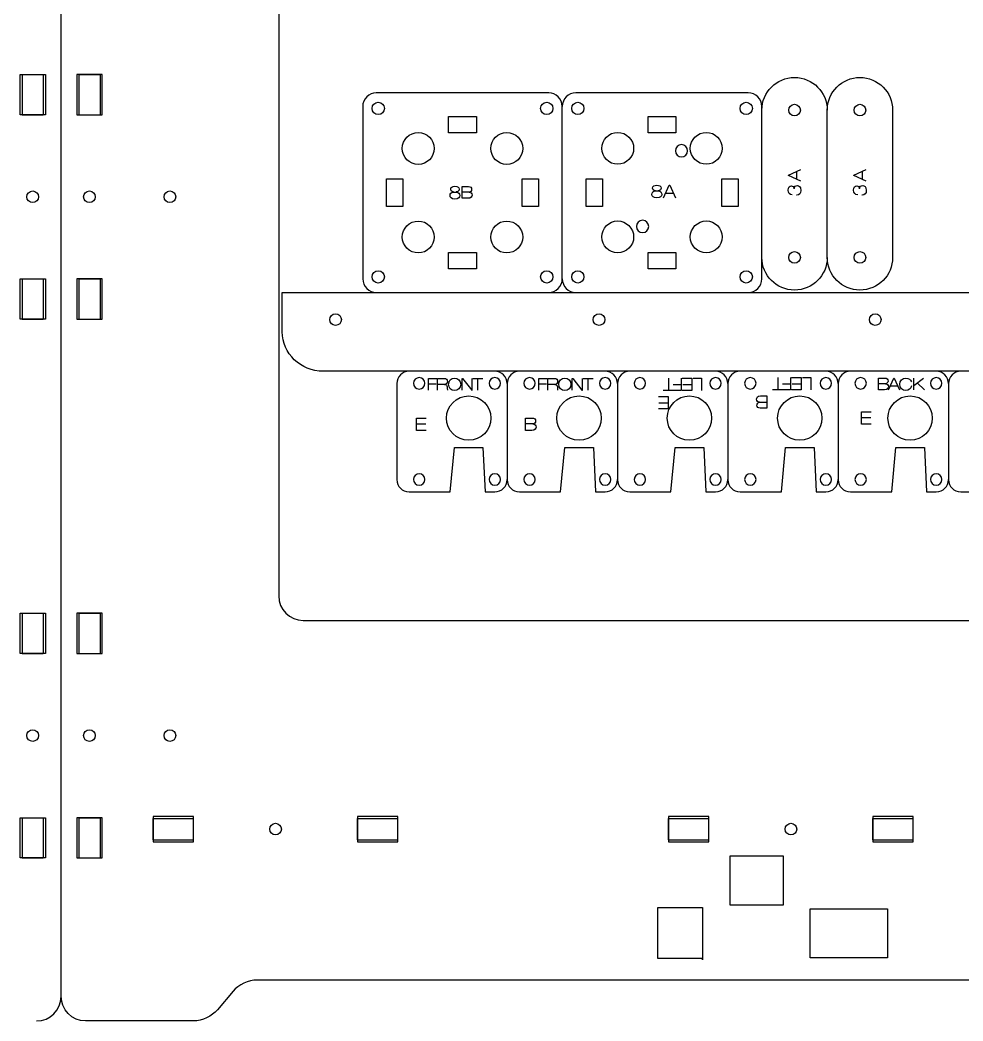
# Model space of a CAD drawing. Header units: millimetres. Extents: x 138 to 1490, y -137 to 1006.
# Drawn here: x 1123.1 to 1353.8, y -34.8 to 209.9 of the extents above; entities that cross this region are included whole.
import ezdxf

# ---------------------------------------------------------------- set-up
doc = ezdxf.new("R2010")
doc.units = ezdxf.units.MM
for name, color, linetype in [('CHANGED_PARTS', 3, 'Continuous'), ('CUTS', 1, 'Continuous'), ('ORIGIONAL_PARTS_THAT_WERE_', 6, 'Continuous'), ('TEXT', 5, 'Continuous')]:
    doc.layers.add(name, color=color, linetype=linetype)

msp = doc.modelspace()

# ---------------------------------------------------------------- linework, layer by layer
at = {"layer": 'CHANGED_PARTS'}
for p, q in [((1123.58477, 196.60646), (1128.78477, 196.60646)), ((1123.58477, 196.60646), (1123.58477, 186.75726)), ((1128.78477, 196.60646), (1128.78477, 186.75726)), ((1137.46799, 196.60646), (1142.66799, 196.60646)), ((1137.46799, 196.60646), (1137.46799, 186.75726)), ((1142.66799, 196.60646), (1142.66799, 186.75726)), ((1123.58477, 186.75726), (1128.78477, 186.75726)), ((1137.46799, 186.75726), (1142.66799, 186.75726)), ((1123.58477, 146.60692), (1128.78477, 146.60692)), ((1123.58477, 146.60692), (1123.58477, 136.75736)), ((1128.78477, 146.60692), (1128.78477, 136.75736)), ((1137.46799, 146.60656), (1142.66799, 146.60656)), ((1137.46799, 146.60656), (1137.46799, 136.75736)), ((1142.66799, 146.60656), (1142.66799, 136.75736)), ((1123.58477, 136.75736), (1128.78477, 136.75736)), ((1137.46799, 136.75736), (1142.66799, 136.75736)), ((1123.58477, 64.88489), (1128.78477, 64.88489)), ((1123.58477, 64.88489), (1123.58477, 55.03533)), ((1128.78477, 64.88489), (1128.78477, 55.03533)), ((1137.46799, 64.88489), (1142.66799, 64.88489)), ((1137.46799, 64.88489), (1137.46799, 55.03533)), ((1142.66799, 64.88489), (1142.66799, 55.03533)), ((1123.58477, 55.03533), (1128.78477, 55.03533)), ((1137.46799, 55.03533), (1142.66799, 55.03533)), ((1123.58477, 14.88499), (1128.78477, 14.88499)), ((1123.58477, 14.88499), (1123.58477, 5.03543)), ((1128.78477, 14.88499), (1128.78477, 5.03543)), ((1137.46799, 14.88499), (1142.66799, 14.88499)), ((1137.46799, 14.88499), (1137.46799, 5.03543)), ((1142.66799, 14.88499), (1142.66799, 5.03543)), ((1155.67205, 9.48393), (1155.67205, 14.68393)), ((1155.67205, 14.68393), (1165.52126, 14.68393)), ((1165.52126, 9.48393), (1165.52126, 14.68393)), ((1205.67231, 9.48393), (1205.67231, 14.68393)), ((1205.67231, 14.68393), (1215.52151, 14.68393)), ((1215.52151, 9.48393), (1215.52151, 14.68393)), ((1281.76683, 9.48534), (1281.76683, 14.68534)), ((1281.76683, 14.68534), (1291.61603, 14.68534)), ((1291.61603, 9.48534), (1291.61603, 14.68534)), ((1331.76673, 9.48534), (1331.76673, 14.68534)), ((1331.76673, 14.68534), (1341.61593, 14.68534)), ((1341.61593, 9.48534), (1341.61593, 14.68534)), ((1155.67205, 9.48393), (1165.52126, 9.48393)), ((1205.67231, 9.48393), (1215.52151, 9.48393)), ((1281.76683, 9.48534), (1291.61603, 9.48534)), ((1331.76673, 9.48534), (1341.61593, 9.48534)), ((1123.58477, 5.03543), (1128.78477, 5.03543)), ((1137.46799, 5.03543), (1142.66799, 5.03543))]:
    msp.add_line(p, q, dxfattribs=at)
at = {"layer": 'CHANGED_PARTS', "color": 3}
for points in [[(1158.32691, 166.68205), (1158.32691, 167.4691), (1158.96508, 168.10657), (1159.75178, 168.10657)], [(1159.75178, 165.25754), (1158.96508, 165.25754), (1158.32691, 165.89571), (1158.32691, 166.68205)], [(1159.75178, 168.10657), (1160.53918, 168.10657), (1161.17665, 167.4691), (1161.17665, 166.68205)], [(1161.17665, 166.68205), (1161.17665, 165.89571), (1160.53918, 165.25754), (1159.75178, 165.25754)], [(1158.32691, 34.96012), (1158.32691, 35.74717), (1158.96508, 36.38464), (1159.75178, 36.38464)], [(1159.75178, 33.53561), (1158.96508, 33.53561), (1158.32691, 34.17378), (1158.32691, 34.96012)], [(1159.75178, 36.38464), (1160.53918, 36.38464), (1161.17665, 35.74717), (1161.17665, 34.96012)], [(1161.17665, 34.96012), (1161.17665, 34.17378), (1160.53918, 33.53561), (1159.75178, 33.53561)]]:
    msp.add_open_spline(points, degree=3, dxfattribs=at)
at = {"layer": 'CUTS', "color": 1}
for points in [[(1133.12391, -28.81854), (1133.12744, 337.20464)], [(1186.37642, 312.13096), (1186.37642, 69.13057)], [(1454.99236, 191.01741), (1454.99236, 114.39831), (1449.78818, 114.3909), (1448.68822, 124.01856), (1200.43955, 124.01856), (1197.25997, 124.01856)], [(1252.42453, 192.11349), (1210.24501, 192.10431)], [(1301.24721, 192.11349), (1259.06734, 192.10396)], [(1206.92855, 188.78785), (1206.93843, 146.60868)], [(1255.75052, 146.61785), (1255.74064, 188.79773)], [(1304.57285, 146.61785), (1304.56333, 188.79773)], [(1227.93929, 186.30606), (1234.73978, 186.30606), (1234.73978, 182.30697), (1227.93929, 182.30697), (1227.93929, 186.30606), (1227.93929, 186.30606)], [(1276.76161, 186.30606), (1283.56211, 186.30606), (1283.56211, 182.30697), (1276.76161, 182.30697), (1276.76161, 186.30606), (1276.76161, 186.30606)], [(1320.57273, 151.87142), (1320.57273, 187.87133)], [(1336.57226, 187.87133), (1336.57226, 151.87142), (1336.57226, 151.87142)], [(1212.73633, 171.10275), (1216.73542, 171.10275), (1216.73542, 164.30225), (1212.73633, 164.30225), (1212.73633, 171.10275), (1212.73633, 171.10275)], [(1249.94345, 164.29273), (1245.94365, 164.3019), (1245.94365, 171.10239), (1249.94345, 171.10663), (1249.94345, 164.29273), (1249.94345, 164.29273)], [(1261.55866, 171.1031), (1265.5581, 171.1031), (1265.5581, 164.30296), (1261.55866, 164.30296), (1261.55866, 171.1031), (1261.55866, 171.1031)], [(1294.76633, 171.10275), (1298.76578, 171.10275), (1298.76578, 164.30296), (1294.76633, 164.30296), (1294.76633, 171.10275), (1294.76633, 171.10275)], [(1227.93929, 153.09873), (1234.73943, 153.09873), (1234.73943, 149.09894), (1227.93929, 149.09894), (1227.93929, 153.09873), (1227.93929, 153.09873)], [(1276.75209, 149.09894), (1276.76161, 153.09873), (1283.56246, 153.09873), (1283.56599, 149.09894), (1276.75209, 149.09894), (1276.75209, 149.09894)], [(1187.26013, 133.65927), (1187.26013, 143.29892), (1398.64457, 143.29892)], [(1215.25728, 121.01853), (1215.25728, 97.55211)], [(1242.2536, 121.01853), (1242.2536, 97.55211)], [(1269.24956, 121.01853), (1269.24956, 97.55246)], [(1296.24518, 121.01853), (1296.24518, 97.55246)], [(1323.24079, 121.01853), (1323.24079, 97.55246)], [(1350.23676, 121.01853), (1350.23676, 97.55246)], [(1218.25659, 94.55244), (1228.3538, 94.55244), (1229.35393, 105.39824), (1236.3548, 105.39824), (1236.35445, 105.39824), (1236.85469, 94.55244), (1239.25393, 94.55244)], [(1245.25291, 94.55244), (1255.35012, 94.55244), (1256.35024, 105.39824), (1263.35077, 105.39824), (1263.35041, 105.39824), (1263.85065, 94.55244), (1266.24954, 94.55244)], [(1272.24888, 94.55244), (1282.34573, 94.55244), (1283.34621, 105.39824), (1290.34673, 105.39824), (1290.84662, 94.55244), (1293.24551, 94.55244)], [(1299.24449, 94.55244), (1309.34205, 94.55244), (1310.34183, 105.39824), (1317.3427, 105.39824), (1317.34235, 105.39824), (1317.84259, 94.55244), (1320.24148, 94.55244)], [(1326.24011, 94.55244), (1336.33731, 94.55244), (1337.33744, 105.39824), (1344.33831, 105.39824), (1344.33796, 105.39824), (1344.8382, 94.55244), (1347.23674, 94.55244)], [(1353.23608, 94.55244), (1363.33328, 94.55244), (1364.33341, 105.39824), (1371.33428, 105.39824), (1371.33393, 105.39824), (1371.83417, 94.55244), (1374.2327, 94.55244)], [(1192.37646, 63.13052), (1451.17565, 63.13052), (1451.24762, 63.19085), (1451.24762, 63.19085)], [(1296.78916, 5.53144), (1309.78938, 5.53144), (1309.78938, -6.46865), (1296.78916, -6.46865), (1296.78916, 5.53144), (1296.78916, 5.53144)], [(1290.08779, -19.568), (1279.08924, -19.568), (1279.08924, -7.06802), (1290.08779, -7.06802), (1290.08779, -19.86751), (1290.08779, -19.568), (1290.08779, -19.568)], [(1316.38844, -7.36647), (1335.28992, -7.36647), (1335.28992, -19.36762), (1316.38844, -19.36762), (1316.38844, -7.36647), (1316.38844, -7.36647)], [(1442.32481, -24.81768), (1181.02443, -24.81768)], [(1175.2297, -27.52031), (1171.37666, -32.11489)], [(1165.58229, -34.81787), (1139.12924, -34.81787)]]:
    msp.add_lwpolyline(points, dxfattribs=at)
for points in [[(1304.57285, 187.87098), (1304.57285, 192.28846), (1308.1546, 195.87057), (1312.57244, 195.87057)], [(1312.57244, 195.87057), (1316.99133, 195.87057), (1320.57273, 192.28882), (1320.57273, 187.87098)], [(1320.57273, 187.87133), (1320.57273, 192.28882), (1324.15449, 195.87092), (1328.57268, 195.87092)], [(1328.57268, 195.87092), (1332.99086, 195.87092), (1336.57226, 192.28917), (1336.57226, 187.87133)], [(1210.24501, 192.10431), (1208.42115, 192.10431), (1206.92855, 190.61101), (1206.92855, 188.78785)], [(1255.74064, 188.79773), (1255.74064, 190.62124), (1254.24804, 192.11349), (1252.42453, 192.11349)], [(1259.06734, 192.10396), (1257.24348, 192.10396), (1255.75088, 190.61136), (1255.75088, 188.78714)], [(1304.56333, 188.79773), (1304.56333, 190.62124), (1303.07072, 192.11349), (1301.24721, 192.11349)], [(1209.23571, 188.30631), (1209.23571, 189.13534), (1209.9074, 189.80632), (1210.73573, 189.80632)], [(1210.73573, 189.80632), (1211.56475, 189.80632), (1212.23574, 189.13569), (1212.23574, 188.30631)], [(1250.44369, 188.30631), (1250.44369, 189.13569), (1251.11467, 189.80632), (1251.94334, 189.80632)], [(1251.94334, 189.80632), (1252.77202, 189.80632), (1253.44336, 189.13534), (1253.44336, 188.30631)], [(1258.05804, 188.30631), (1258.05804, 189.13534), (1258.72973, 189.80632), (1259.55805, 189.80632)], [(1259.55805, 189.80632), (1260.38673, 189.80632), (1261.05842, 189.13569), (1261.05842, 188.30631)], [(1299.26566, 188.30631), (1299.26566, 189.13569), (1299.93735, 189.80632), (1300.76567, 189.80632)], [(1300.76567, 189.80632), (1301.59435, 189.80632), (1302.26568, 189.13534), (1302.26568, 188.30631)], [(1311.14792, 187.87063), (1311.14792, 188.65803), (1311.78539, 189.2955), (1312.57244, 189.2955)], [(1312.57244, 189.2955), (1313.35913, 189.2955), (1313.99731, 188.65838), (1313.99731, 187.87063)], [(1327.14781, 187.87063), (1327.14781, 188.65803), (1327.78563, 189.2955), (1328.57232, 189.2955)], [(1328.57232, 189.2955), (1329.35937, 189.2955), (1329.99719, 188.65838), (1329.99719, 187.87063)], [(1210.73573, 186.8063), (1209.9074, 186.8063), (1209.23571, 187.47799), (1209.23571, 188.30631)], [(1212.23574, 188.30631), (1212.23574, 187.47799), (1211.56475, 186.8063), (1210.73573, 186.8063)], [(1251.94334, 186.8063), (1251.11467, 186.8063), (1250.44369, 187.47799), (1250.44369, 188.30631)], [(1253.44336, 188.30631), (1253.44336, 187.47799), (1252.77202, 186.8063), (1251.94334, 186.8063)], [(1259.55805, 186.8063), (1258.72973, 186.8063), (1258.05804, 187.47763), (1258.05804, 188.30631)], [(1261.05842, 188.30631), (1261.05842, 187.47763), (1260.38673, 186.8063), (1259.55805, 186.8063)], [(1300.76567, 186.8063), (1299.93735, 186.8063), (1299.26566, 187.47763), (1299.26566, 188.30631)], [(1302.26568, 188.30631), (1302.26568, 187.47763), (1301.59435, 186.8063), (1300.76567, 186.8063)], [(1312.57244, 186.44576), (1311.78539, 186.44576), (1311.14792, 187.08358), (1311.14792, 187.87063)], [(1313.99731, 187.87063), (1313.99731, 187.08358), (1313.35913, 186.44576), (1312.57244, 186.44576)], [(1328.57232, 186.44576), (1327.78563, 186.44576), (1327.14781, 187.08358), (1327.14781, 187.87063)], [(1329.99719, 187.87063), (1329.99719, 187.08358), (1329.35937, 186.44576), (1328.57232, 186.44576)], [(1216.61053, 178.5139), (1216.61053, 180.66796), (1218.35714, 182.41421), (1220.51049, 182.41421)], [(1220.51049, 182.41421), (1222.66491, 182.41421), (1224.4108, 180.66832), (1224.4108, 178.5139)], [(1238.26897, 178.5139), (1238.26897, 180.66796), (1240.01522, 182.41421), (1242.16964, 182.41421)], [(1242.16964, 182.41421), (1244.32299, 182.41421), (1246.06889, 180.66832), (1246.06889, 178.5139)], [(1265.41487, 178.53189), (1265.41487, 180.68525), (1267.16183, 182.43221), (1269.31518, 182.43221)], [(1269.31518, 182.43221), (1271.46889, 182.43185), (1273.21514, 180.68525), (1273.21514, 178.53189)], [(1287.07331, 178.53189), (1287.07331, 180.68525), (1288.81956, 182.43221), (1290.97327, 182.43221)], [(1290.97327, 182.43221), (1293.12698, 182.43221), (1294.87323, 180.68525), (1294.87323, 178.53189)], [(1284.91184, 179.45264), (1284.08352, 179.45264), (1283.41183, 178.78131), (1283.41183, 177.95263)], [(1286.41185, 177.95263), (1286.41185, 178.78131), (1285.74016, 179.45264), (1284.91184, 179.45264)], [(1220.51049, 174.61394), (1218.35714, 174.61394), (1216.61053, 176.36019), (1216.61053, 178.5139)], [(1224.4108, 178.5139), (1224.4108, 176.36055), (1222.66491, 174.61394), (1220.51049, 174.61394)], [(1242.16964, 174.61394), (1240.01522, 174.61394), (1238.26897, 176.36019), (1238.26897, 178.5139)], [(1246.06889, 178.5139), (1246.06889, 176.36055), (1244.32299, 174.61394), (1242.16964, 174.61394)], [(1269.31518, 174.63158), (1267.16183, 174.63158), (1265.41487, 176.37748), (1265.41487, 178.53189)], [(1273.21514, 178.53189), (1273.21514, 176.37783), (1271.46889, 174.63158), (1269.31518, 174.63158)], [(1283.41183, 177.95263), (1283.41183, 177.12466), (1284.08352, 176.45298), (1284.91184, 176.45298)], [(1284.91184, 176.45298), (1285.74016, 176.45298), (1286.41185, 177.12431), (1286.41185, 177.95263)], [(1290.97327, 174.63158), (1288.81956, 174.63158), (1287.07331, 176.37748), (1287.07331, 178.53189)], [(1294.87323, 178.53189), (1294.87323, 176.37783), (1293.12698, 174.63158), (1290.97327, 174.63158)], [(1124.76061, 166.68205), (1124.76061, 167.46878), (1125.39839, 168.10657), (1126.18512, 168.10657)], [(1126.18512, 165.25754), (1125.39839, 165.25754), (1124.76061, 165.89532), (1124.76061, 166.68205)], [(1126.18512, 168.10657), (1126.97185, 168.10657), (1127.60964, 167.46878), (1127.60964, 166.68205)], [(1127.60964, 166.68205), (1127.60964, 165.89532), (1126.97185, 165.25754), (1126.18512, 165.25754)], [(1138.64312, 166.68205), (1138.64312, 167.469), (1139.28108, 168.10692), (1140.06799, 168.10692)], [(1140.06799, 165.25718), (1139.28108, 165.25718), (1138.64312, 165.89511), (1138.64312, 166.68205)], [(1140.06799, 168.10692), (1140.85493, 168.10692), (1141.49286, 167.469), (1141.49286, 166.68205)], [(1141.49286, 166.68205), (1141.49286, 165.89511), (1140.85493, 165.25718), (1140.06799, 165.25718)], [(1216.61053, 156.85617), (1216.61053, 159.00953), (1218.35714, 160.75578), (1220.51049, 160.75578)], [(1220.51049, 160.75578), (1222.66491, 160.75578), (1224.4108, 159.00953), (1224.4108, 156.85617)], [(1238.26968, 156.85617), (1238.26968, 159.00953), (1240.01522, 160.75578), (1242.16964, 160.75578)], [(1242.16964, 160.75578), (1244.32299, 160.75578), (1246.06889, 159.00953), (1246.06889, 156.85617)], [(1265.41522, 156.87275), (1265.41522, 159.02752), (1267.16147, 160.77271), (1269.31518, 160.77271)], [(1269.31518, 160.77271), (1271.46889, 160.77271), (1273.21549, 159.02787), (1273.21549, 156.87275)], [(1275.41153, 160.95298), (1274.58356, 160.95298), (1273.91152, 160.28164), (1273.91152, 159.45226)], [(1273.91152, 159.45226), (1273.91152, 158.62429), (1274.58356, 157.95225), (1275.41153, 157.95225)], [(1276.91154, 159.45226), (1276.91154, 160.28164), (1276.24056, 160.95298), (1275.41153, 160.95298)], [(1275.41153, 157.95225), (1276.24056, 157.95225), (1276.91154, 158.62429), (1276.91154, 159.45226)], [(1287.07331, 156.87275), (1287.07331, 159.02752), (1288.81956, 160.77306), (1290.97327, 160.77306)], [(1290.97327, 160.77306), (1293.12698, 160.77306), (1294.87323, 159.02787), (1294.87323, 156.87275)], [(1220.51049, 152.95515), (1218.35714, 152.95515), (1216.61053, 154.70176), (1216.61053, 156.85617)], [(1224.4108, 156.85617), (1224.4108, 154.70211), (1222.66491, 152.95515), (1220.51049, 152.95515)], [(1242.16964, 152.95621), (1240.01522, 152.95621), (1238.26968, 154.70176), (1238.26968, 156.85617)], [(1246.06889, 156.85617), (1246.06889, 154.70211), (1244.32299, 152.95621), (1242.16964, 152.95621)], [(1269.31518, 152.9735), (1267.16147, 152.9735), (1265.41522, 154.71904), (1265.41522, 156.87275)], [(1273.21549, 156.87275), (1273.21549, 154.71939), (1271.46889, 152.9735), (1269.31518, 152.9735)], [(1290.97327, 152.9735), (1288.81956, 152.9735), (1287.07331, 154.71904), (1287.07331, 156.87275)], [(1294.87323, 156.87275), (1294.87323, 154.71939), (1293.12698, 152.9735), (1290.97327, 152.9735)], [(1312.57244, 143.87077), (1308.1546, 143.87077), (1304.57285, 147.45288), (1304.57285, 151.87142)], [(1311.14792, 151.87142), (1311.14792, 152.65847), (1311.78539, 153.29629), (1312.57244, 153.29629)], [(1312.57244, 150.44655), (1311.78539, 150.44655), (1311.14792, 151.08437), (1311.14792, 151.87142)], [(1312.57244, 153.29629), (1313.35913, 153.29629), (1313.99731, 152.65847), (1313.99731, 151.87142)], [(1320.57273, 151.87142), (1320.57273, 147.45323), (1316.99133, 143.87077), (1312.57244, 143.87077)], [(1313.99731, 151.87142), (1313.99731, 151.08437), (1313.35913, 150.44655), (1312.57244, 150.44655)], [(1328.57268, 143.87077), (1324.15449, 143.87077), (1320.57273, 147.45288), (1320.57273, 151.87142)], [(1327.14781, 151.87142), (1327.14781, 152.65847), (1327.78563, 153.29629), (1328.57232, 153.29629)], [(1328.57232, 150.44655), (1327.78563, 150.44655), (1327.14781, 151.08437), (1327.14781, 151.87142)], [(1328.57232, 153.29629), (1329.35937, 153.29629), (1329.99719, 152.65847), (1329.99719, 151.87142)], [(1329.99719, 151.87142), (1329.99719, 151.08437), (1329.35937, 150.44655), (1328.57232, 150.44655)], [(1336.57226, 151.87142), (1336.57226, 147.45323), (1332.99086, 143.87077), (1328.57268, 143.87077)], [(1209.23571, 147.09834), (1209.23571, 147.92772), (1209.9074, 148.5987), (1210.73573, 148.5987)], [(1210.73573, 145.59833), (1209.9074, 145.59833), (1209.23571, 146.27107), (1209.23571, 147.09834)], [(1210.73573, 148.5987), (1211.56475, 148.5987), (1212.23574, 147.92772), (1212.23574, 147.09834)], [(1212.23574, 147.09834), (1212.23574, 146.27072), (1211.56475, 145.59833), (1210.73573, 145.59833)], [(1250.44369, 147.09834), (1250.44369, 147.92772), (1251.11467, 148.5987), (1251.94334, 148.5987)], [(1251.94334, 145.59833), (1251.11467, 145.59833), (1250.44369, 146.27072), (1250.44369, 147.09834)], [(1251.94334, 148.5987), (1252.77202, 148.5987), (1253.44336, 147.92772), (1253.44336, 147.09834)], [(1253.44336, 147.09834), (1253.44336, 146.27107), (1252.77202, 145.59833), (1251.94334, 145.59833)], [(1258.05804, 147.09869), (1258.05804, 147.92772), (1258.72973, 148.5987), (1259.55805, 148.5987)], [(1259.55805, 145.59868), (1258.72973, 145.59868), (1258.05804, 146.27107), (1258.05804, 147.09869)], [(1259.55805, 148.5987), (1260.38673, 148.5987), (1261.05842, 147.92772), (1261.05842, 147.09869)], [(1261.05842, 147.09869), (1261.05842, 146.27072), (1260.38673, 145.59868), (1259.55805, 145.59868)], [(1299.26566, 147.09869), (1299.26566, 147.92772), (1299.93735, 148.5987), (1300.76567, 148.5987)], [(1300.76567, 145.59868), (1299.93735, 145.59868), (1299.26566, 146.27072), (1299.26566, 147.09869)], [(1300.76567, 148.5987), (1301.59435, 148.5987), (1302.26568, 147.92772), (1302.26568, 147.09869)], [(1302.26568, 147.09869), (1302.26568, 146.27107), (1301.59435, 145.59868), (1300.76567, 145.59868)], [(1206.93843, 146.60868), (1206.93843, 144.78482), (1208.43103, 143.29151), (1210.25489, 143.29151)], [(1252.43406, 143.30209), (1254.25792, 143.30209), (1255.75052, 144.79399), (1255.75052, 146.61785)], [(1255.76075, 146.60833), (1255.76075, 144.78482), (1257.25371, 143.29222), (1259.07686, 143.29222)], [(1301.25674, 143.30209), (1303.0806, 143.30209), (1304.57285, 144.79434), (1304.57285, 146.61785)], [(1198.86052, 136.65717), (1198.86052, 137.44422), (1199.49834, 138.08169), (1200.28539, 138.08169)], [(1200.28539, 138.08169), (1201.07279, 138.08169), (1201.71026, 137.44422), (1201.71026, 136.65717)], [(1263.3109, 136.65717), (1263.3109, 137.44422), (1263.94908, 138.08169), (1264.73577, 138.08169)], [(1264.73577, 138.08169), (1265.52317, 138.08169), (1266.16064, 137.44422), (1266.16064, 136.65717)], [(1330.8876, 136.65717), (1330.8876, 137.44422), (1331.52543, 138.08169), (1332.31247, 138.08169)], [(1332.31247, 138.08169), (1333.09987, 138.08169), (1333.73734, 137.44422), (1333.73734, 136.65717)], [(1200.28539, 135.23266), (1199.49834, 135.23266), (1198.86052, 135.87083), (1198.86052, 136.65717)], [(1201.71026, 136.65717), (1201.71026, 135.87083), (1201.07279, 135.23266), (1200.28539, 135.23266)], [(1264.73577, 135.23266), (1263.94908, 135.23266), (1263.3109, 135.87083), (1263.3109, 136.65717)], [(1266.16064, 136.65717), (1266.16064, 135.87083), (1265.52317, 135.23266), (1264.73577, 135.23266)], [(1332.31247, 135.23266), (1331.52543, 135.23266), (1330.8876, 135.87083), (1330.8876, 136.65717)], [(1333.73734, 136.65717), (1333.73734, 135.87083), (1333.09987, 135.23266), (1332.31247, 135.23266)], [(1197.25997, 124.01856), (1191.76016, 124.01856), (1187.26013, 128.35666), (1187.26013, 133.65927)], [(1218.25659, 124.01785), (1216.5996, 124.01785), (1215.25728, 122.67483), (1215.25728, 121.01853)], [(1220.76061, 122.48679), (1219.98732, 122.49032), (1219.35867, 121.86449), (1219.3562, 121.09297)], [(1222.15585, 121.08203), (1222.15938, 121.85638), (1221.53355, 122.48433), (1220.76061, 122.48679)], [(1239.25746, 122.48679), (1238.48523, 122.49032), (1237.85658, 121.86449), (1237.8534, 121.09297)], [(1242.2536, 121.01853), (1242.2536, 122.67483), (1240.91057, 124.01785), (1239.25393, 124.01785)], [(1240.65269, 121.08203), (1240.65622, 121.85638), (1240.03145, 122.48433), (1239.25746, 122.48679)], [(1245.25291, 124.01785), (1243.59556, 124.01785), (1242.2536, 122.67483), (1242.2536, 121.01853)], [(1247.75693, 122.48679), (1246.98435, 122.49032), (1246.35534, 121.86449), (1246.35358, 121.09297)], [(1249.15217, 121.08203), (1249.15569, 121.85638), (1248.53022, 122.48433), (1247.75693, 122.48679)], [(1266.25448, 122.48679), (1265.4819, 122.49032), (1264.85289, 121.86449), (1264.85007, 121.09297)], [(1269.24956, 121.01853), (1269.24956, 122.67483), (1267.90654, 124.01785), (1266.24954, 124.01785)], [(1267.64972, 121.08203), (1267.65324, 121.85638), (1267.02812, 122.48433), (1266.25448, 122.48679)], [(1272.24888, 124.01785), (1270.59188, 124.01785), (1269.24956, 122.67483), (1269.24956, 121.01853)], [(1274.75466, 122.48679), (1273.98137, 122.49032), (1273.35237, 121.86485), (1273.35025, 121.09297)], [(1276.1499, 121.08203), (1276.15343, 121.85638), (1275.5276, 122.48433), (1274.75466, 122.48679)], [(1293.2508, 122.48679), (1292.47892, 122.49032), (1291.84992, 121.86485), (1291.8471, 121.09297)], [(1296.24518, 121.01853), (1296.24518, 122.67483), (1294.90251, 124.01785), (1293.24551, 124.01785)], [(1294.64604, 121.08203), (1294.64956, 121.85638), (1294.02479, 122.48433), (1293.2508, 122.48679)], [(1299.24449, 124.01785), (1297.5875, 124.01785), (1296.24518, 122.67483), (1296.24518, 121.01853)], [(1301.75098, 122.48679), (1300.97804, 122.49032), (1300.34904, 121.86485), (1300.34693, 121.09297)], [(1303.14622, 121.08203), (1303.14974, 121.85638), (1302.52392, 122.48433), (1301.75098, 122.48679)], [(1320.24818, 122.48679), (1319.47559, 122.49032), (1318.84659, 121.86485), (1318.84377, 121.09297)], [(1323.2415, 121.01853), (1323.2415, 122.67483), (1321.89847, 124.01785), (1320.24148, 124.01785)], [(1321.64377, 121.08203), (1321.64729, 121.85638), (1321.02182, 122.48433), (1320.24818, 122.48679)], [(1326.24011, 124.01785), (1324.58311, 124.01785), (1323.24079, 122.67483), (1323.24079, 121.01853)], [(1328.74483, 122.48679), (1327.97154, 122.49032), (1327.34289, 121.86485), (1327.34042, 121.09226)], [(1330.14007, 121.08203), (1330.14359, 121.85638), (1329.51777, 122.48433), (1328.74483, 122.48679)], [(1347.24485, 122.48679), (1346.47262, 122.49032), (1345.84326, 121.86485), (1345.84079, 121.09226)], [(1350.23676, 121.01853), (1350.23676, 122.67483), (1348.89409, 124.01785), (1347.23674, 124.01785)], [(1348.64009, 121.08203), (1348.64361, 121.85638), (1348.01849, 122.48433), (1347.24485, 122.48679)], [(1353.23608, 124.01785), (1351.57908, 124.01785), (1350.23676, 122.67483), (1350.23676, 121.01853)], [(1219.3562, 121.09297), (1219.35268, 120.31898), (1219.9785, 119.68927), (1220.75144, 119.68821)], [(1220.75144, 119.68821), (1221.52473, 119.68468), (1222.15373, 120.30839), (1222.15585, 121.08203)], [(1237.8534, 121.09297), (1237.84987, 120.31898), (1238.4757, 119.68927), (1239.24864, 119.68821)], [(1239.24864, 119.68821), (1240.02157, 119.68468), (1240.65093, 120.30839), (1240.65269, 121.08203)], [(1246.35358, 121.09297), (1246.35005, 120.31898), (1246.97518, 119.68927), (1247.74846, 119.68821)], [(1247.74846, 119.68821), (1248.5214, 119.68468), (1249.1504, 120.30839), (1249.15217, 121.08203)], [(1264.85007, 121.09297), (1264.84654, 120.31898), (1265.47237, 119.68927), (1266.24531, 119.68821)], [(1266.24531, 119.68821), (1267.0186, 119.68468), (1267.6476, 120.3091), (1267.64972, 121.08203)], [(1273.35025, 121.09297), (1273.34673, 120.31933), (1273.97255, 119.68927), (1274.74549, 119.68821)], [(1274.74549, 119.68821), (1275.51878, 119.68468), (1276.14778, 120.3091), (1276.1499, 121.08203)], [(1291.8471, 121.09297), (1291.84357, 120.31933), (1292.46904, 119.68927), (1293.24233, 119.68821)], [(1293.24233, 119.68821), (1294.01492, 119.68468), (1294.64427, 120.3091), (1294.64604, 121.08203)], [(1300.34693, 121.09297), (1300.3434, 120.31933), (1300.96887, 119.68927), (1301.74216, 119.68821)], [(1301.74216, 119.68821), (1302.5151, 119.68468), (1303.1441, 120.3091), (1303.14622, 121.08203)], [(1318.84377, 121.09297), (1318.84024, 120.31933), (1319.46607, 119.68927), (1320.23901, 119.68821)], [(1320.23901, 119.68821), (1321.01229, 119.68468), (1321.64165, 120.3091), (1321.64377, 121.08203)], [(1327.34042, 121.09226), (1327.33689, 120.31933), (1327.96272, 119.68927), (1328.73601, 119.68821)], [(1328.73601, 119.68821), (1329.50859, 119.68468), (1330.13795, 120.3091), (1330.14007, 121.08203)], [(1345.84079, 121.09226), (1345.83727, 120.31933), (1346.46274, 119.68927), (1347.23603, 119.68821)], [(1347.23603, 119.68821), (1348.00897, 119.68468), (1348.63797, 120.3091), (1348.64009, 121.08203)], [(1227.42952, 112.5875), (1227.42952, 115.58364), (1229.85804, 118.01251), (1232.85454, 118.01251)], [(1232.85454, 118.01251), (1235.85068, 118.01251), (1238.27956, 115.58364), (1238.27956, 112.5875)], [(1254.42655, 112.5875), (1254.42655, 115.58364), (1256.85507, 118.01251), (1259.85156, 118.01251)], [(1259.85156, 118.01251), (1262.84806, 118.01251), (1265.27658, 115.58364), (1265.27658, 112.5875)], [(1281.42357, 112.58785), (1281.42357, 115.58364), (1283.85174, 118.01251), (1286.84824, 118.01251)], [(1286.84824, 118.01251), (1289.84473, 118.01251), (1292.27361, 115.58364), (1292.27361, 112.58785)], [(1308.41989, 112.58785), (1308.41989, 115.58364), (1310.84841, 118.01251), (1313.84491, 118.01251)], [(1313.84491, 118.01251), (1316.84105, 118.01251), (1319.26993, 115.58364), (1319.26993, 112.58785)], [(1335.41374, 112.58785), (1335.41374, 115.58364), (1337.84226, 118.01251), (1340.83876, 118.01251)], [(1340.83876, 118.01251), (1343.8349, 118.01251), (1346.26378, 115.58364), (1346.26378, 112.58785)], [(1232.85454, 107.16248), (1229.85804, 107.16248), (1227.42952, 109.59206), (1227.42952, 112.5875)], [(1238.27956, 112.5875), (1238.27956, 109.59206), (1235.85068, 107.16248), (1232.85454, 107.16248)], [(1259.85156, 107.16248), (1256.85507, 107.16248), (1254.42655, 109.59206), (1254.42655, 112.5875)], [(1265.27658, 112.5875), (1265.27658, 109.59206), (1262.84806, 107.16248), (1259.85156, 107.16248)], [(1286.84824, 107.16248), (1283.85174, 107.16248), (1281.42357, 109.59206), (1281.42357, 112.58785)], [(1292.27361, 112.58785), (1292.27361, 109.59206), (1289.84473, 107.16248), (1286.84824, 107.16248)], [(1313.84491, 107.16248), (1310.84841, 107.16248), (1308.41989, 109.59206), (1308.41989, 112.58785)], [(1319.26993, 112.58785), (1319.26993, 109.59206), (1316.84105, 107.16248), (1313.84491, 107.16248)], [(1340.83876, 107.16248), (1337.84226, 107.16248), (1335.41374, 109.59206), (1335.41374, 112.58785)], [(1346.26378, 112.58785), (1346.26378, 109.59206), (1343.8349, 107.16248), (1340.83876, 107.16248)], [(1220.76132, 98.9858), (1219.98803, 98.98933), (1219.35938, 98.36526), (1219.3562, 97.59197)], [(1222.15655, 97.58139), (1222.16008, 98.35609), (1221.53425, 98.98474), (1220.76132, 98.9858)], [(1239.25816, 98.9865), (1238.48523, 98.99003), (1237.85658, 98.36526), (1237.8534, 97.59268)], [(1240.65269, 97.58209), (1240.65622, 98.35679), (1240.03145, 98.98544), (1239.25816, 98.9865)], [(1247.75799, 98.9858), (1246.98541, 98.98933), (1246.3564, 98.36526), (1246.35358, 97.59197)], [(1249.15323, 97.58139), (1249.15675, 98.35609), (1248.53128, 98.98474), (1247.75799, 98.9858)], [(1266.25519, 98.9865), (1265.4819, 98.99003), (1264.85289, 98.36526), (1264.85007, 97.59268)], [(1267.64972, 97.58245), (1267.65324, 98.35679), (1267.02812, 98.98544), (1266.25519, 98.9865)], [(1274.75537, 98.9858), (1273.98208, 98.98933), (1273.35308, 98.36526), (1273.35025, 97.59197)], [(1276.1506, 97.58174), (1276.15413, 98.35609), (1275.5283, 98.98474), (1274.75537, 98.9858)], [(1293.25151, 98.9865), (1292.47892, 98.99003), (1291.84992, 98.36526), (1291.8471, 97.59268)], [(1294.64604, 97.58245), (1294.64956, 98.35679), (1294.02479, 98.98544), (1293.25151, 98.9865)], [(1301.75169, 98.9858), (1300.97875, 98.98933), (1300.34975, 98.36526), (1300.34693, 97.59197)], [(1303.14692, 97.58174), (1303.15045, 98.35609), (1302.52462, 98.98474), (1301.75169, 98.9858)], [(1320.24888, 98.9865), (1319.47559, 98.99003), (1318.84659, 98.36526), (1318.84377, 97.59268)], [(1321.64377, 97.58245), (1321.64729, 98.35679), (1321.02182, 98.98544), (1320.24888, 98.9865)], [(1328.74554, 98.9858), (1327.97225, 98.98933), (1327.3436, 98.36526), (1327.34042, 97.59197)], [(1330.14077, 97.58174), (1330.1443, 98.35609), (1329.51847, 98.98474), (1328.74554, 98.9858)], [(1347.24238, 98.9865), (1346.46944, 98.99003), (1345.84009, 98.36526), (1345.83762, 97.59268)], [(1348.63691, 97.58245), (1348.64044, 98.35679), (1348.01532, 98.98544), (1347.24238, 98.9865)], [(1215.25728, 97.55211), (1215.25728, 95.89582), (1216.5996, 94.55244), (1218.25659, 94.55244)], [(1219.3562, 97.59197), (1219.35268, 96.81974), (1219.9785, 96.19003), (1220.75179, 96.18721)], [(1220.75179, 96.18721), (1221.52543, 96.18368), (1222.15303, 96.80951), (1222.15655, 97.58139)], [(1237.8534, 97.59268), (1237.84987, 96.81974), (1238.4757, 96.19003), (1239.24864, 96.18721)], [(1239.24864, 96.18721), (1240.02157, 96.18368), (1240.65022, 96.81022), (1240.65269, 97.58209)], [(1239.25393, 94.55244), (1240.91057, 94.55244), (1242.2536, 95.89582), (1242.2536, 97.55211)], [(1242.2536, 97.55211), (1242.2536, 95.89582), (1243.59556, 94.55244), (1245.25291, 94.55244)], [(1246.35358, 97.59197), (1246.35005, 96.81974), (1246.97553, 96.19003), (1247.74917, 96.18721)], [(1247.74917, 96.18721), (1248.52246, 96.18368), (1249.15005, 96.80951), (1249.15323, 97.58139)], [(1264.85007, 97.59268), (1264.84654, 96.81974), (1265.47237, 96.19003), (1266.24531, 96.18721)], [(1266.24531, 96.18721), (1267.0186, 96.18368), (1267.64689, 96.81022), (1267.64972, 97.58245)], [(1266.24954, 94.55244), (1267.90654, 94.55244), (1269.24956, 95.89617), (1269.24956, 97.55246)], [(1269.24956, 97.55246), (1269.24956, 95.89617), (1270.59188, 94.55244), (1272.24888, 94.55244)], [(1273.35025, 97.59197), (1273.34673, 96.81974), (1273.97255, 96.19039), (1274.74584, 96.18721)], [(1274.74584, 96.18721), (1275.51948, 96.18368), (1276.14708, 96.80951), (1276.1506, 97.58174)], [(1291.8471, 97.59268), (1291.84357, 96.81974), (1292.46904, 96.19039), (1293.24233, 96.18721)], [(1293.24233, 96.18721), (1294.01492, 96.18368), (1294.64357, 96.81022), (1294.64604, 97.58245)], [(1293.24551, 94.55244), (1294.90251, 94.55244), (1296.24518, 95.89617), (1296.24518, 97.55246)], [(1296.24518, 97.55246), (1296.24518, 95.89617), (1297.5875, 94.55244), (1299.24449, 94.55244)], [(1300.34693, 97.59197), (1300.3434, 96.81974), (1300.96887, 96.19039), (1301.74251, 96.18721)], [(1301.74251, 96.18721), (1302.5158, 96.18368), (1303.14339, 96.80951), (1303.14692, 97.58174)], [(1318.84377, 97.59268), (1318.84024, 96.81974), (1319.46607, 96.19039), (1320.23901, 96.18721)], [(1320.23901, 96.18721), (1321.01229, 96.18368), (1321.64059, 96.81022), (1321.64377, 97.58245)], [(1320.24148, 94.55244), (1321.89847, 94.55244), (1323.2415, 95.89617), (1323.2415, 97.55246)], [(1323.24079, 97.55246), (1323.24079, 95.89546), (1324.58311, 94.55244), (1326.24011, 94.55244)], [(1327.34042, 97.59197), (1327.33689, 96.81974), (1327.96272, 96.18968), (1328.73601, 96.18721)], [(1328.73601, 96.18721), (1329.5093, 96.18368), (1330.13724, 96.80951), (1330.14077, 97.58174)], [(1345.83762, 97.59268), (1345.83409, 96.81974), (1346.45957, 96.18968), (1347.23286, 96.18721)], [(1347.23286, 96.18721), (1348.00579, 96.18368), (1348.63409, 96.80951), (1348.63691, 97.58245)], [(1347.23674, 94.55244), (1348.89409, 94.55244), (1350.23676, 95.89546), (1350.23676, 97.55246)], [(1350.23676, 97.55246), (1350.23676, 95.89546), (1351.57908, 94.55244), (1353.23608, 94.55244)], [(1186.37642, 69.13057), (1186.37642, 65.81693), (1189.06282, 63.13052), (1192.37646, 63.13052)], [(1124.76061, 34.96012), (1124.76061, 35.74685), (1125.39839, 36.38464), (1126.18512, 36.38464)], [(1126.18512, 33.53561), (1125.39839, 33.53561), (1124.76061, 34.17339), (1124.76061, 34.96012)], [(1126.18512, 36.38464), (1126.97185, 36.38464), (1127.60964, 35.74685), (1127.60964, 34.96012)], [(1127.60964, 34.96012), (1127.60964, 34.17339), (1126.97185, 33.53561), (1126.18512, 33.53561)], [(1138.64312, 34.96012), (1138.64312, 35.74706), (1139.28108, 36.38499), (1140.06799, 36.38499)], [(1140.06799, 33.53525), (1139.28108, 33.53525), (1138.64312, 34.17318), (1138.64312, 34.96012)], [(1140.06799, 36.38499), (1140.85493, 36.38499), (1141.49286, 35.74706), (1141.49286, 34.96012)], [(1141.49286, 34.96012), (1141.49286, 34.17318), (1140.85493, 33.53525), (1140.06799, 33.53525)], [(1184.17226, 12.08425), (1184.17226, 12.87101), (1184.81005, 13.50877), (1185.59678, 13.50877)], [(1185.59678, 13.50877), (1186.38355, 13.50877), (1187.0213, 12.87101), (1187.0213, 12.08425)], [(1310.26704, 12.08573), (1310.26704, 12.87246), (1310.90482, 13.51025), (1311.69155, 13.51025)], [(1311.69155, 13.51025), (1312.47828, 13.51025), (1313.11607, 12.87246), (1313.11607, 12.08573)], [(1185.59678, 10.65973), (1184.81005, 10.65973), (1184.17226, 11.29752), (1184.17226, 12.08425)], [(1187.0213, 12.08425), (1187.0213, 11.29752), (1186.38355, 10.65973), (1185.59678, 10.65973)], [(1311.69155, 10.66121), (1310.90482, 10.66121), (1310.26704, 11.299), (1310.26704, 12.08573)], [(1313.11607, 12.08573), (1313.11607, 11.299), (1312.47828, 10.66121), (1311.69155, 10.66121)], [(1181.02443, -24.81768), (1179.08344, -24.81768), (1176.47606, -26.03441), (1175.2297, -27.52031)], [(1127.12316, -34.81787), (1130.42339, -34.81787), (1133.12391, -32.11701), (1133.12391, -28.81854)], [(1139.12924, -34.81787), (1135.82936, -34.81787), (1133.12849, -32.11701), (1133.12849, -28.41884)], [(1171.37666, -32.11489), (1170.1303, -33.60114), (1167.52256, -34.81787), (1165.58229, -34.81787)]]:
    msp.add_open_spline(points, degree=3, dxfattribs=at)
at = {"layer": 'ORIGIONAL_PARTS_THAT_WERE_', "color": 6}
for points in [[(1123.08491, 196.60646), (1129.28463, 196.60646), (1129.28463, 186.75726), (1123.08491, 186.75726), (1123.08491, 196.60646), (1123.08491, 196.60646)], [(1136.96813, 186.75726), (1143.16784, 186.75726), (1143.16784, 196.60646), (1136.96813, 196.60646), (1136.96813, 186.75726), (1136.96813, 186.75726)], [(1123.08491, 146.60692), (1129.28463, 146.60692), (1129.28463, 136.75736), (1123.08491, 136.75736), (1123.08491, 146.60692), (1123.08491, 146.60692)], [(1136.96813, 136.75736), (1143.16784, 136.75736), (1143.16784, 146.60656), (1136.96813, 146.60656), (1136.96813, 136.75736), (1136.96813, 136.75736)], [(1123.08491, 64.88489), (1129.28463, 64.88489), (1129.28463, 55.03533), (1123.08491, 55.03533), (1123.08491, 64.88489), (1123.08491, 64.88489)], [(1136.96813, 55.03533), (1143.16784, 55.03533), (1143.16784, 64.88489), (1136.96813, 64.88489), (1136.96813, 55.03533), (1136.96813, 55.03533)], [(1123.08491, 14.88499), (1129.28463, 14.88499), (1129.28463, 5.03543), (1123.08491, 5.03543), (1123.08491, 14.88499), (1123.08491, 14.88499)], [(1136.96813, 5.03543), (1143.16784, 5.03543), (1143.16784, 14.88499), (1136.96813, 14.88499), (1136.96813, 5.03543), (1136.96813, 5.03543)], [(1155.67205, 8.98407), (1165.52126, 8.98407), (1165.52126, 15.18379), (1155.67205, 15.18379), (1155.67205, 8.98407), (1155.67205, 8.98407)], [(1205.67231, 8.98407), (1215.52151, 8.98407), (1215.52151, 15.18379), (1205.67231, 15.18379), (1205.67231, 8.98407), (1205.67231, 8.98407)], [(1281.76683, 8.98548), (1291.61603, 8.98548), (1291.61603, 15.1852), (1281.76683, 15.1852), (1281.76683, 8.98548), (1281.76683, 8.98548)], [(1331.76673, 8.98548), (1341.61593, 8.98548), (1341.61593, 15.1852), (1331.76673, 15.1852), (1331.76673, 8.98548), (1331.76673, 8.98548)]]:
    msp.add_lwpolyline(points, dxfattribs=at)
at = {"layer": 'TEXT', "color": 5}
for points in [[(1314.08339, 170.4935), (1311.0622, 171.88133), (1311.0622, 171.99139), (1314.08339, 173.37958)], [(1313.08503, 172.91991), (1313.08503, 170.94435)], [(1330.08362, 170.4935), (1327.06243, 171.88133), (1327.06243, 171.99139), (1330.08362, 173.37958)], [(1329.08526, 172.91991), (1329.08526, 170.94435)], [(1231.24446, 169.18822), (1232.8048, 169.18822)], [(1232.70038, 166.31626), (1231.24446, 166.31626), (1231.24446, 169.18822), (1231.24446, 169.18822)], [(1280.52611, 166.47078), (1281.91429, 169.49161), (1282.024, 169.49161), (1283.41183, 166.47078)], [(1229.14579, 167.85613), (1229.14579, 167.86531)], [(1229.14579, 167.85613), (1229.83123, 167.85613)], [(1229.83123, 167.86531), (1229.83123, 167.85613)], [(1232.94168, 167.82015), (1231.24446, 167.82368)], [(1232.94168, 167.82403), (1232.94168, 167.81627)], [(1278.54103, 168.13342), (1278.54103, 168.14188)], [(1278.54103, 168.13342), (1279.22683, 168.13342)], [(1279.22683, 168.14188), (1279.22683, 168.13342)], [(1282.95251, 167.46843), (1280.97766, 167.46843)], [(1312.46731, 168.64777), (1312.47543, 168.64777)], [(1328.46719, 168.64777), (1328.47531, 168.64777)], [(1308.50174, 122.50549), (1308.50174, 119.50547)], [(1311.58008, 122.50549), (1311.58008, 119.50547), (1309.47505, 119.50547)], [(1311.8436, 122.50549), (1314.20509, 122.50549), (1314.20509, 119.50547), (1311.86865, 119.50547)], [(1314.49367, 122.50549), (1316.59904, 122.50549), (1316.59904, 119.50547)], [(1223.03673, 119.41551), (1223.03673, 122.28748), (1225.0518, 122.28748)], [(1223.03673, 120.95115), (1224.93503, 120.95115)], [(1225.26417, 119.41551), (1225.26417, 122.28748), (1226.84497, 122.28748)], [(1226.94939, 120.81075), (1225.26417, 120.8051)], [(1226.95292, 120.81851), (1226.94939, 120.8111)], [(1231.23846, 119.41551), (1231.23846, 122.28748), (1231.34324, 122.28748), (1233.60525, 119.41551), (1233.69944, 119.41551), (1233.69944, 122.28748)], [(1233.86419, 122.28712), (1236.34139, 122.28712)], [(1235.10985, 119.41516), (1235.10985, 122.28712)], [(1250.00095, 119.41586), (1250.00095, 122.28783), (1252.01637, 122.28783)], [(1250.00095, 120.95151), (1251.89925, 120.95151)], [(1252.22874, 119.41586), (1252.22874, 122.28783), (1253.80919, 122.28783)], [(1253.91396, 120.8111), (1252.22874, 120.80546)], [(1253.91749, 120.81886), (1253.91396, 120.81145)], [(1258.20339, 119.41586), (1258.20339, 122.28783), (1258.3071, 122.28783), (1260.57053, 119.41586), (1260.66436, 119.41586), (1260.66436, 122.28783)], [(1260.82911, 122.28748), (1263.30632, 122.28748)], [(1262.07477, 119.41551), (1262.07477, 122.28748)], [(1281.74354, 122.35486), (1281.74354, 119.35483)], [(1284.82223, 122.35486), (1284.82223, 119.35483), (1282.71721, 119.35483)], [(1284.82223, 120.75007), (1282.83892, 120.75007)], [(1285.08611, 122.35486), (1287.44725, 122.35486), (1287.44725, 119.35483), (1285.11081, 119.35483)], [(1287.44725, 120.75007), (1285.20711, 120.75007)], [(1287.73583, 122.35486), (1289.84085, 122.35486), (1289.84085, 119.35483)], [(1311.58008, 120.90071), (1309.59711, 120.90071)], [(1314.20509, 120.90071), (1311.96531, 120.90071)], [(1333.12033, 122.35062), (1334.68102, 122.35062)], [(1334.57695, 119.47866), (1333.12033, 119.47866), (1333.12033, 122.35062), (1333.12033, 122.35062)], [(1334.8179, 120.9829), (1333.12033, 120.98643)], [(1334.8179, 120.98608), (1334.8179, 120.97867)], [(1335.54145, 119.47866), (1336.86084, 122.35062), (1336.96561, 122.35062), (1338.28429, 119.47866)], [(1337.84826, 120.42763), (1335.97078, 120.42763)], [(1341.72458, 119.47866), (1341.72458, 122.35062)], [(1341.72458, 120.54934), (1344.08608, 122.35027)], [(1342.5963, 121.21433), (1344.35137, 119.47866)], [(1279.26775, 117.87952), (1281.64582, 117.87952), (1281.64582, 114.85833), (1279.29279, 114.85833)], [(1283.04529, 119.35483), (1280.45661, 119.35483)], [(1304.28216, 118.0298), (1305.81392, 118.0298), (1305.81392, 115.00896), (1305.81392, 115.00896)], [(1309.80313, 119.50547), (1307.2148, 119.50547)], [(1281.64582, 116.26309), (1279.39051, 116.26309)], [(1304.02781, 116.44371), (1304.02781, 116.45147)], [(1304.02781, 116.44759), (1305.81392, 116.44406)], [(1222.47617, 109.56631), (1220.09845, 109.56631), (1220.09845, 112.5875), (1222.45148, 112.5875)], [(1246.78009, 112.5875), (1248.42192, 112.5875)], [(1248.3115, 109.56631), (1246.78009, 109.56631), (1246.78009, 112.5875), (1246.78009, 112.5875)], [(1305.81392, 115.00896), (1304.17174, 115.00896)], [(1331.32893, 111.0769), (1328.95085, 111.0769), (1328.95085, 114.09809), (1331.30353, 114.09809)], [(1328.95085, 112.69333), (1331.20616, 112.69333)], [(1220.09845, 111.18274), (1222.3534, 111.18274)], [(1248.56585, 111.14887), (1246.78009, 111.15275)], [(1248.56585, 111.1531), (1248.56585, 111.14499)]]:
    msp.add_lwpolyline(points, dxfattribs=at)
for points in [[(1228.45187, 168.51618), (1228.45187, 169.00795), (1228.81982, 169.26125), (1229.48763, 169.26125)], [(1229.48763, 169.26125), (1230.15649, 169.26125), (1230.52515, 169.0076), (1230.52515, 168.51618)], [(1232.8048, 169.18822), (1233.25953, 169.18822), (1233.57668, 168.94269), (1233.57668, 168.47596)], [(1277.84746, 168.79346), (1277.84746, 169.28418), (1278.21541, 169.53818), (1278.88357, 169.53818)], [(1278.88357, 169.53818), (1279.55209, 169.53818), (1279.92074, 169.28383), (1279.92074, 168.79346)], [(1311.01598, 168.33027), (1311.01598, 169.04111), (1311.33701, 169.34979), (1311.7988, 169.34979)], [(1311.7988, 169.34979), (1312.09019, 169.34979), (1312.41193, 169.18081), (1312.46731, 168.64777)], [(1312.47543, 168.64777), (1312.53893, 169.22279), (1312.87301, 169.41788), (1313.27059, 169.41788)], [(1313.27059, 169.41788), (1313.60043, 169.41788), (1314.1296, 169.20233), (1314.1296, 168.26289)], [(1327.01587, 168.33027), (1327.01587, 169.04111), (1327.33725, 169.34979), (1327.79868, 169.34979)], [(1327.79868, 169.34979), (1328.09043, 169.34979), (1328.41216, 169.18081), (1328.46719, 168.64777)], [(1328.47531, 168.64777), (1328.53916, 169.22279), (1328.87324, 169.41788), (1329.27047, 169.41788)], [(1329.27047, 169.41788), (1329.60067, 169.41788), (1330.12984, 169.20233), (1330.12984, 168.26289)], [(1228.29524, 167.00171), (1228.29524, 167.48007), (1228.54501, 167.79687), (1229.14579, 167.85613)], [(1229.48763, 166.14763), (1228.59122, 166.14763), (1228.29524, 166.54098), (1228.29524, 167.00171)], [(1229.14579, 167.86531), (1228.60815, 167.90235), (1228.45187, 168.26641), (1228.45187, 168.51618)], [(1230.68108, 167.00171), (1230.68108, 166.54098), (1230.38545, 166.14763), (1229.48763, 166.14763)], [(1230.52515, 168.51618), (1230.52515, 168.26641), (1230.36816, 167.9027), (1229.83123, 167.86531)], [(1229.83123, 167.85613), (1230.43201, 167.79687), (1230.68108, 167.48007), (1230.68108, 167.00171)], [(1233.66558, 167.09696), (1233.66558, 166.76288), (1233.4525, 166.31626), (1232.70038, 166.31626)], [(1233.57668, 168.47596), (1233.57668, 168.138), (1233.27999, 167.81627), (1232.94168, 167.82403)], [(1232.94168, 167.81627), (1233.31527, 167.80039), (1233.66558, 167.59966), (1233.66558, 167.09696)], [(1277.69083, 167.27899), (1277.69083, 167.757), (1277.94024, 168.07415), (1278.54103, 168.13342)], [(1278.88357, 166.42456), (1277.98646, 166.42456), (1277.69083, 166.81791), (1277.69083, 167.27899)], [(1278.54103, 168.14188), (1278.00374, 168.17928), (1277.84746, 168.54405), (1277.84746, 168.79346)], [(1280.07702, 167.27899), (1280.07702, 166.81791), (1279.78069, 166.42456), (1278.88357, 166.42456)], [(1279.92074, 168.79346), (1279.92074, 168.54405), (1279.7634, 168.17963), (1279.22683, 168.14188)], [(1279.22683, 168.13342), (1279.82761, 168.07415), (1280.07702, 167.757), (1280.07702, 167.27899)], [(1312.01858, 167.20067), (1311.40051, 167.23031), (1311.01598, 167.49242), (1311.01598, 168.33027)], [(1313.14782, 167.11636), (1313.12313, 167.11636), (1313.08855, 167.12024), (1313.05469, 167.12024)], [(1314.1296, 168.26289), (1314.1296, 167.48431), (1313.74049, 167.11636), (1313.14782, 167.11636)], [(1328.01846, 167.20067), (1327.40039, 167.23031), (1327.01587, 167.49242), (1327.01587, 168.33027)], [(1329.1477, 167.11636), (1329.12301, 167.11636), (1329.08879, 167.12024), (1329.05492, 167.12024)], [(1330.12984, 168.26289), (1330.12984, 167.48431), (1329.74037, 167.11636), (1329.1477, 167.11636)], [(1226.84497, 122.28748), (1227.41929, 122.28748), (1227.63696, 122.01372), (1227.63696, 121.50254)], [(1226.94939, 120.8111), (1227.39178, 120.80687), (1227.58474, 120.60261), (1227.58474, 120.2075)], [(1227.63696, 121.50254), (1227.63696, 121.22914), (1227.45175, 120.84673), (1226.95292, 120.81851)], [(1227.58474, 120.2075), (1227.58474, 120.10308), (1227.59286, 119.53228), (1227.64895, 119.41586)], [(1227.92447, 120.85061), (1227.92447, 121.79994), (1228.59193, 122.35062), (1229.41249, 122.35062)], [(1229.41249, 119.3506), (1228.59193, 119.3506), (1227.92447, 119.90164), (1227.92447, 120.85061)], [(1229.41249, 122.35062), (1230.23305, 122.35062), (1230.90086, 121.79994), (1230.90086, 120.85061)], [(1230.90086, 120.85061), (1230.90086, 119.90199), (1230.23305, 119.3506), (1229.41249, 119.3506)], [(1253.80919, 122.28783), (1254.38386, 122.28783), (1254.60153, 122.01407), (1254.60153, 121.5029)], [(1253.91396, 120.81145), (1254.35634, 120.80722), (1254.54931, 120.60296), (1254.54931, 120.20785)], [(1254.60153, 121.5029), (1254.60153, 121.22949), (1254.41632, 120.84708), (1253.91749, 120.81886)], [(1254.54931, 120.20785), (1254.54931, 120.10343), (1254.55743, 119.53263), (1254.61352, 119.41622)], [(1254.88904, 120.85096), (1254.88904, 121.80029), (1255.55649, 122.35098), (1256.37741, 122.35098)], [(1256.37741, 119.35095), (1255.55649, 119.35095), (1254.88904, 119.90199), (1254.88904, 120.85096)], [(1256.37741, 122.35098), (1257.19797, 122.35098), (1257.86472, 121.80029), (1257.86472, 120.85096)], [(1257.86472, 120.85096), (1257.86472, 119.90234), (1257.19797, 119.35095), (1256.37741, 119.35095)], [(1335.54145, 120.25936), (1335.54145, 119.92528), (1335.32837, 119.47866), (1334.57695, 119.47866)], [(1334.68102, 122.35062), (1335.13575, 122.35062), (1335.45325, 122.10544), (1335.45325, 121.63801)], [(1335.45325, 121.63801), (1335.45325, 121.3004), (1335.15551, 120.97867), (1334.8179, 120.98608)], [(1334.8179, 120.97867), (1335.19255, 120.96279), (1335.54145, 120.76171), (1335.54145, 120.25936)], [(1338.29876, 120.84955), (1338.29876, 121.79888), (1338.96657, 122.35027), (1339.78713, 122.35027)], [(1339.78713, 119.35025), (1338.96657, 119.35025), (1338.29876, 119.90093), (1338.29876, 120.84955)], [(1339.78713, 122.35027), (1340.46658, 122.35027), (1341.00527, 122.07263), (1341.15838, 121.44892)], [(1341.22646, 120.50383), (1341.1425, 119.73548), (1340.4507, 119.35025), (1339.78713, 119.35025)], [(1303.26651, 117.20853), (1303.26651, 117.5599), (1303.49053, 118.0298), (1304.28216, 118.0298)], [(1304.02781, 116.45147), (1303.63446, 116.46876), (1303.26651, 116.68007), (1303.26651, 117.20853)], [(1303.35929, 115.75791), (1303.35929, 116.11351), (1303.67221, 116.45183), (1304.02781, 116.44371)], [(1304.17174, 115.00896), (1303.69373, 115.00896), (1303.35929, 115.26755), (1303.35929, 115.75791)], [(1248.42192, 112.5875), (1248.89993, 112.5875), (1249.23436, 112.32926), (1249.23436, 111.83855)], [(1249.32714, 110.38793), (1249.32714, 110.03621), (1249.10348, 109.56631), (1248.3115, 109.56631)], [(1249.23436, 111.83855), (1249.23436, 111.48295), (1248.92145, 111.14464), (1248.56585, 111.1531)], [(1248.56585, 111.14499), (1248.9592, 111.1277), (1249.32714, 110.91604), (1249.32714, 110.38793)]]:
    msp.add_open_spline(points, degree=3, dxfattribs=at)

doc.saveas('drawing.dxf')
